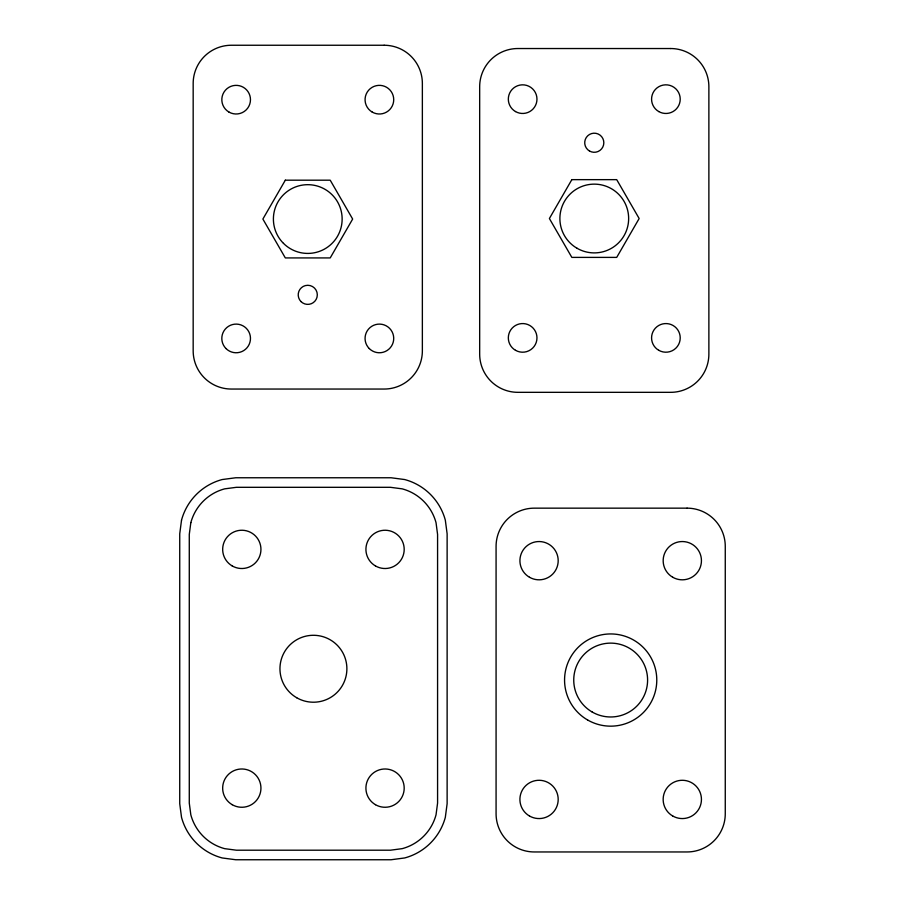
<?xml version="1.0" encoding="UTF-8"?>
<svg xmlns="http://www.w3.org/2000/svg" width="905" height="905" viewBox="0 0 905 905"><rect width="100%" height="100%" fill="white"/><g stroke="black" fill="none" stroke-linecap="round" stroke-linejoin="round"><path stroke-width="1.36" d="M181.52 520.183L179.733 533.803L179.733 803.708L181.52 817.328A57.468 57.468 0 0 0 222.155 857.951L235.775 859.75L391.073 859.75L404.693 857.951A57.468 57.468 0 0 0 445.328 817.328L447.127 803.708L447.127 533.803L445.328 520.183A57.468 57.468 0 0 0 404.693 479.548L391.073 477.761L235.775 477.761L222.155 479.548A57.468 57.468 0 0 0 181.52 520.183M190.831 522.671L189.281 534.425L189.281 803.074L190.831 814.828A47.829 47.829 0 0 0 224.644 848.652L236.397 850.202L390.451 850.202L402.205 848.652A47.829 47.829 0 0 0 436.029 814.828L437.579 803.074L437.579 534.425L436.029 522.671A47.829 47.829 0 0 0 402.205 488.858L390.451 487.309L236.397 487.309L224.644 488.858A47.829 47.829 0 0 0 190.831 522.671M285.324 180.186L262.88 219.055L285.324 257.925L330.212 257.925L352.656 219.055L330.212 180.186L285.324 180.186M571.836 179.643L549.392 218.524L571.836 257.393L616.712 257.393L639.156 218.524L616.712 179.643L571.836 179.643M384.161 45.25L231.375 45.25A38.202 38.202 0 0 0 193.172 83.452L193.172 350.846A38.202 38.202 0 0 0 231.375 389.048L384.161 389.048A38.202 38.202 0 0 0 422.364 350.846L422.364 83.452A38.202 38.202 0 0 0 384.161 45.25M670.673 48.531L517.875 48.531A38.202 38.202 0 0 0 479.673 86.733L479.673 354.127A38.202 38.202 0 0 0 517.875 392.329L670.673 392.329A38.202 38.202 0 0 0 708.875 354.127L708.875 86.733A38.202 38.202 0 0 0 670.673 48.531M687.076 508.158L534.278 508.158A38.202 38.202 0 0 0 496.076 546.36L496.076 813.753A38.202 38.202 0 0 0 534.278 851.956L687.076 851.956A38.202 38.202 0 0 0 725.267 813.753L725.267 546.36A38.202 38.202 0 0 0 687.076 508.158M369.263 348.561A14.322 14.322 0 0 0 393.234 342.135A14.322 14.322 0 0 0 375.688 324.59A14.322 14.322 0 0 0 369.263 348.561M226.012 348.561A14.322 14.322 0 0 0 249.984 342.135A14.322 14.322 0 0 0 232.438 324.59A14.322 14.322 0 0 0 226.012 348.561M283.469 243.355A34.367 34.367 0 0 0 340.97 227.947A34.367 34.367 0 0 0 298.876 185.853A34.367 34.367 0 0 0 283.469 243.355M372.227 112.084A14.322 14.322 0 0 0 393.72 99.686A14.322 14.322 0 0 0 372.227 87.276A14.322 14.322 0 0 0 372.227 112.084M228.988 112.084A14.322 14.322 0 0 0 250.47 99.686A14.322 14.322 0 0 0 228.988 87.276A14.322 14.322 0 0 0 228.988 112.084M301.014 301.591A9.548 9.548 0 0 0 316.988 297.304A9.548 9.548 0 0 0 305.302 285.607A9.548 9.548 0 0 0 301.014 301.591M296.693 697.732A33.462 33.462 0 0 0 346.887 668.75A33.462 33.462 0 0 0 296.693 639.767A33.462 33.462 0 0 0 296.693 697.732M375.485 565.953A19.141 19.141 0 0 0 404.196 549.38A19.141 19.141 0 0 0 375.485 532.807A19.141 19.141 0 0 0 375.485 565.953M232.234 565.953A19.141 19.141 0 0 0 260.945 549.38A19.141 19.141 0 0 0 232.234 532.807A19.141 19.141 0 0 0 232.234 565.953M232.234 804.703A19.141 19.141 0 0 0 260.945 788.131A19.141 19.141 0 0 0 232.234 771.546A19.141 19.141 0 0 0 232.234 804.703M375.485 804.703A19.141 19.141 0 0 0 404.196 788.131A19.141 19.141 0 0 0 375.485 771.546A19.141 19.141 0 0 0 375.485 804.703M587.617 719.984A46.11 46.11 0 0 0 656.781 680.051A46.11 46.11 0 0 0 587.617 640.118A46.11 46.11 0 0 0 587.617 719.984M592.209 712.031A36.924 36.924 0 0 0 647.595 680.051A36.924 36.924 0 0 0 592.209 648.071A36.924 36.924 0 0 0 592.209 712.031M672.732 816.005A19.141 19.141 0 0 0 701.443 799.432A19.141 19.141 0 0 0 672.732 782.848A19.141 19.141 0 0 0 672.732 816.005M672.732 577.254A19.141 19.141 0 0 0 701.443 560.681A19.141 19.141 0 0 0 672.732 544.109A19.141 19.141 0 0 0 672.732 577.254M529.482 577.254A19.141 19.141 0 0 0 558.193 560.681A19.141 19.141 0 0 0 529.482 544.109A19.141 19.141 0 0 0 529.482 577.254M529.482 816.005A19.141 19.141 0 0 0 558.193 799.432A19.141 19.141 0 0 0 529.482 782.848A19.141 19.141 0 0 0 529.482 816.005M515.488 111.553A14.322 14.322 0 0 0 536.97 99.143A14.322 14.322 0 0 0 515.488 86.744A14.322 14.322 0 0 0 515.488 111.553M658.738 111.553A14.322 14.322 0 0 0 680.221 99.143A14.322 14.322 0 0 0 658.738 86.744A14.322 14.322 0 0 0 658.738 111.553M577.085 248.287A34.367 34.367 0 0 0 628.647 218.524A34.367 34.367 0 0 0 577.085 188.749A34.367 34.367 0 0 0 577.085 248.287M515.488 350.292A14.322 14.322 0 0 0 536.97 337.893A14.322 14.322 0 0 0 515.488 325.483A14.322 14.322 0 0 0 515.488 350.292M658.738 350.292A14.322 14.322 0 0 0 680.221 337.893A14.322 14.322 0 0 0 658.738 325.483A14.322 14.322 0 0 0 658.738 350.292M589.494 151.011A9.548 9.548 0 0 0 603.827 142.741A9.548 9.548 0 0 0 589.494 134.472A9.548 9.548 0 0 0 589.494 151.011"/></g></svg>
